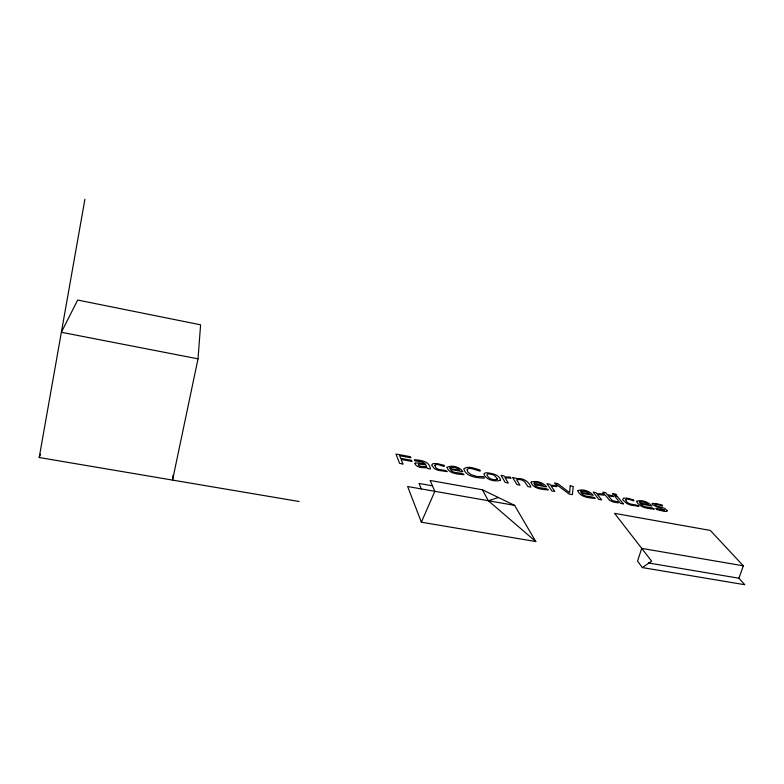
<?xml version="1.0" encoding="UTF-8"?>
<svg xmlns="http://www.w3.org/2000/svg" width="784" height="784" viewBox="0 0 784 784"><rect width="100%" height="100%" fill="white"/><g stroke="black" fill="none" stroke-linecap="round" stroke-linejoin="round"><path stroke-width="1.18" d="M198.019 358.847L200.596 324.811L77.675 300.047L61.368 332.279L198.019 358.847L172.549 480.092L173.078 475.261M299.135 501.515L39.2 457.523L84.907 199.273M642.361 567.577L744.8 584.727L738.92 578.229L743.33 565.823L710.294 530.425L614.587 513.353L651.622 561.158L642.361 567.577L637.529 561.128L641.724 548.379L743.33 565.823M39.2 457.523L40.592 454.171M421.361 522.193L434.846 491.313L430.102 480.455L482.434 489.784L514.608 505.366L535.805 541.558L421.361 522.193L407.651 486.521L514.608 505.366M482.434 489.784L488.324 500.741L498.389 497.507M648.397 562.961L738.92 578.229M432.445 485.825L419.038 483.444L421.292 488.922M488.324 500.741L535.805 541.558M467.088 469.802L468.019 472.272L471.125 474.614L476.848 476.515L483.571 476.613L484.424 478.142C477.24 477.897 465.921 476.917 463.785 468.822C468.313 465.382 474.908 468.695 479.867 469.939C482.983 473.781 469.91 466 467.411 469.263L467.088 469.802M434.885 465.471C435.777 471.625 444.753 468.646 447.213 471.635L438.54 470.371A7.389 2.401 15.4 0 1 434.277 468.489L431.641 465.128L432.974 463.658L436.874 463.55L444.175 465.314C446.067 468.714 437.305 462.58 435.12 465.098L434.885 465.471M625.701 499.741C627.259 505.778 635.52 503.534 638.823 506.288L630.973 505.161A7.223 2.166 18.5 0 1 626.543 503.299L622.79 499.849L623.241 498.281L626.455 498.085L633.384 499.771C636.226 503.25 627.67 497.164 625.701 499.741M570.184 485.874L569.625 492.685L557.669 483.591L554.445 483.003L569.076 494.028L572.389 494.626L573.241 486.433L570.184 485.874M449.977 467.803L449.908 468.509L459.424 470.233C457.307 467.676 453.025 466.588 449.977 467.803M447.056 467.333C448.82 473.938 458.287 474.173 464.059 474.653C461.119 471.458 453.172 474.565 450.359 469.42L462.844 471.684C459.914 466.941 451.8 464.716 447.056 467.333M636.824 501.27L636.716 501.809C640.087 507.669 648.084 508.826 654.317 509.061C650.808 506.101 643.772 508.63 640.45 503.916L651.945 506.003C648.437 502.054 641.822 499.369 636.824 501.27M497.399 478.926L497.272 479.328C493.734 480.719 488.167 478.74 486.962 474.869L487.423 474.193A4.292 1.362 16.3 0 1 489.559 474.026L491.735 474.418A4.263 1.352 16.3 0 1 494.567 475.496L497.399 478.926M578.004 490.568L577.808 491.098C580.748 497.213 589.117 498.065 595.232 498.369C591.871 495.341 584.599 498.046 581.405 493.205L593.204 495.341C589.842 491.127 583.061 488.795 578.004 490.568M531.287 482.072L531.013 482.591C533.581 488.893 542.293 489.51 548.29 489.882C545.066 486.795 537.579 489.647 534.512 484.688L546.546 486.874C543.322 482.434 536.383 480.406 531.287 482.072M667.311 510.747L666.723 511.266A7.115 2.097 18.9 0 1 664.009 511.305L656.433 509.443C653.376 505.994 662.313 511.746 664.469 510.061C657.384 507.287 641.831 500.3 662.029 504.955C664.959 508.159 656.786 502.956 654.846 504.553L656.159 505.749L664.861 508.463L667.311 510.747M500.486 479.847L500.192 480.376C494.763 481.944 485.806 479.886 483.895 473.977L484.875 473.095A7.517 2.391 16.3 0 1 488.393 472.909C492.783 473.693 499.261 474.81 500.486 479.847M415.177 463.138L414.814 463.599C416.696 467.754 422.988 467.999 427.006 467.646L427.349 468.411L430.416 468.969C429.505 460.786 420.626 460.316 414.354 459.679L414.863 460.874L421.959 461.766L425.281 463.736L418.95 462.864L415.177 463.138M639.793 501.77L639.656 502.965L648.417 504.563L644.615 502.289L639.793 501.77M581.062 491.088L580.719 492.264L589.715 493.9L586.06 491.627L581.062 491.088M534.404 482.601L533.904 483.767L543.087 485.433L539.559 483.169L534.404 482.601M418.509 464.059L418.509 465.324L420.538 466.264L426.565 466.647L425.692 464.677L418.509 464.059M598.427 494.557L597.673 494.733L601.671 499.927L598.8 499.408L593.233 492.127L596.065 492.646L596.889 493.714L602.171 493.783L603.161 495.047L598.427 494.557M552.093 486.129L551.279 486.305L554.817 491.45L551.887 490.921L546.967 483.699L549.858 484.228L550.584 485.286L556.081 485.394L556.963 486.648L552.093 486.129M506.072 477.76L505.2 477.926L508.267 483.042L505.278 482.503L501.015 475.329L503.965 475.868L504.602 476.917L510.315 477.054L511.07 478.299L506.072 477.76M517.028 478.573L512.569 477.436L516.999 484.62L519.968 485.159L516.617 479.769L518.508 479.563A5.39 1.695 16.8 0 1 521.625 479.945L524.565 481.523L527.897 486.59L530.856 487.119C528.906 481.278 522.948 477.966 517.028 478.573M617.224 501.721L612.373 500.653L608.119 495.704L613.313 496.644L612.51 495.635L607.326 494.694L605.709 492.636L602.896 492.127L604.513 494.185L602.602 493.832L603.386 494.841L605.297 495.184L609.629 500.349L613.108 501.995L618.282 502.867L617.224 501.721M402.888 463.991L399.595 463.393L395.989 454.063L410.483 456.709L410.934 457.797L399.644 455.739L400.673 458.346L411.551 460.326L412.012 461.423L401.104 459.444L402.888 463.991M623.349 503.847L620.507 503.328L614.646 496.027L617.449 496.537L623.349 503.847M616.675 495.37L613.49 494.792L612.49 493.548L615.665 494.126L616.675 495.37"/></g></svg>
